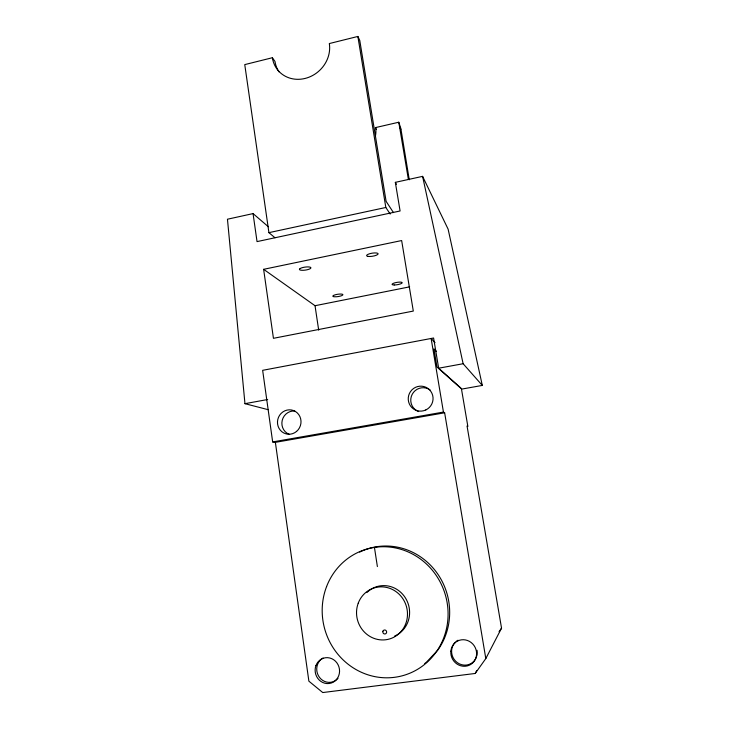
<?xml version="1.0" encoding="UTF-8"?>
<svg xmlns="http://www.w3.org/2000/svg" width="729" height="729" viewBox="0 0 729 729"><rect width="100%" height="100%" fill="white"/><g stroke="black" fill="none" stroke-linecap="round" stroke-linejoin="round"><path stroke-width="1.09" d="M408.34 179.161L398.781 122.226L375.453 127.611L375.854 129.452A24.257 22.435 -41.4 0 1 375.508 135.558M409.261 179.771L400.85 128.523L398.781 122.226M268.099 409.671L244.962 403.675L227.457 219.219L253.054 213.597L257.036 241.609L400.093 210.973L395.337 182.35L422.592 176.363L448.116 229.161L482.306 385.422L461.986 389.049L438.658 368.209L433.591 338.01L262.65 370.323L272.664 441.929L275.371 442.348L308.877 681.168L322.756 692.55L475.19 673.468L485.806 658.579L501.543 628.161L467.052 426L467.863 426.474L461.411 388.666M475.19 673.468L476.793 670.461M499.055 631.66L501.543 628.161M393.46 212.604L386.106 201.322L359.762 40.432L357.866 36.45L329.326 43.558A30.108 27.164 -42.8 0 1 305.123 78.431A30.108 27.164 -42.8 0 1 272.382 57.728L244.753 64.608L268.919 232.651L274.988 237.754M268.919 232.651L385.823 207.483L390.206 214.044M263.625 269.32L401.652 240.552L413.307 311.073L273.439 338.311L263.625 269.32L315.028 305.715L318.691 330.155M315.028 305.715L409.652 286.843M244.962 403.675L267.689 399.51M438.658 368.209L463.125 363.725L482.306 385.422M272.664 441.929L443.442 412.085L444.644 412.796L485.806 658.579M275.371 442.348L444.644 412.796M253.054 213.597L268.363 226.737M460.582 388.047L436.981 367.024L433.946 348.899L436.352 351.305M435.022 342.603L431.131 338.493L443.442 412.085M272.382 57.728L274.988 61.464A29.843 26.955 -42.7 0 0 278.961 71.834M395.337 182.35L396.476 184.291M375.453 127.611L376.392 129.325M399.556 126.819L400.795 129.407M422.592 176.363L463.125 363.725M357.866 36.45L385.823 207.483M374.442 547.415L377.385 566.579M289.185 434.32A12.083 11.573 -73.7 0 1 282.214 420.378A12.083 11.573 -73.7 0 1 294.78 411.038M359.652 552.099A64.963 61.929 73 0 1 434.903 570.196A64.963 61.929 73 0 1 437.819 650.104L426.465 662.205A64.963 61.929 73 0 1 424.743 663.554M476.429 657.084A13.35 12.666 61.5 0 1 457.457 662.725A13.35 12.666 61.5 0 1 455.388 642.176M456.208 641.447A13.35 12.666 61.5 0 1 458.04 640.226M477.039 650.304A13.35 12.666 61.5 0 1 477.222 652.902M477.167 653.758A13.35 12.666 61.5 0 1 476.775 656.009M366.887 592.549A26.317 25.068 73.3 0 1 405.297 597.734A26.317 25.068 73.3 0 1 394.635 636.062M337.992 678.307A12.94 12.101 76.2 0 1 319.393 677.25A12.94 12.101 76.2 0 1 323.02 658.014M418.646 411.575A12.347 12.183 -59.4 0 1 412.195 394.343A12.347 12.183 -59.4 0 1 430.074 389.915M300.157 268.527L299.601 268.974A5.786 1.504 -8.1 0 0 301.168 270.222L302.362 270.304A5.786 1.504 -8.1 0 0 309.242 269.129L310.144 268.691A5.786 1.504 -8.1 0 0 309.205 266.987L308.002 266.905A5.786 1.504 -8.1 0 0 300.157 268.527M333.572 295.436L333.044 295.792A5.076 1.166 -8.6 0 0 334.247 296.758L336.461 296.758A5.076 1.166 -8.6 0 0 342.894 294.735L342.758 294.452A5.076 1.166 -8.6 0 0 337.992 294.234L336.68 294.452A5.076 1.166 -8.6 0 0 333.572 295.436M368.027 256.398L367.179 256.189A5.859 1.549 -9.3 0 1 372.145 253.173A5.859 1.549 -9.3 0 1 377.668 254.512A5.859 1.549 -9.3 0 1 368.027 256.398M394.216 284.984A5.139 1.185 -9.5 0 0 402.189 282.852A5.139 1.185 -9.5 0 0 395 282.788A5.139 1.185 -9.5 0 0 394.216 284.984M296.585 431.404A12.265 11.737 -73.6 0 0 293.55 410.555A12.265 11.737 -73.6 0 0 277.603 424.141A12.265 11.737 -73.6 0 0 296.585 431.404M326.592 586.553A65.792 62.685 73.2 0 0 394.353 677.341A65.792 62.685 73.2 0 0 434.448 572.93A65.792 62.685 73.2 0 0 326.592 586.553M315.967 665.513A13.022 12.174 76.3 0 0 329.162 683.51A13.022 12.174 76.3 0 0 336.907 662.861A13.022 12.174 76.3 0 0 315.967 665.513M425.8 409.953A12.539 12.366 -59.4 0 0 427.85 388.384A12.539 12.366 -59.4 0 0 408.295 397.606A12.539 12.366 -59.4 0 0 425.8 409.953M450.859 651.161A13.441 12.739 61.6 0 0 469.066 665.322A13.441 12.739 61.6 0 0 471.189 642.541A13.441 12.739 61.6 0 0 450.859 651.161M358.249 603.147A26.654 25.378 73.5 0 0 385.914 639.743A26.654 25.378 73.5 0 0 401.87 597.324A26.654 25.378 73.5 0 0 358.249 603.147M382.935 631.214A2.014 1.905 72.2 0 0 385.03 633.966A2.014 1.905 72.2 0 0 386.215 630.767A2.014 1.905 72.2 0 0 382.935 631.214"/></g></svg>
